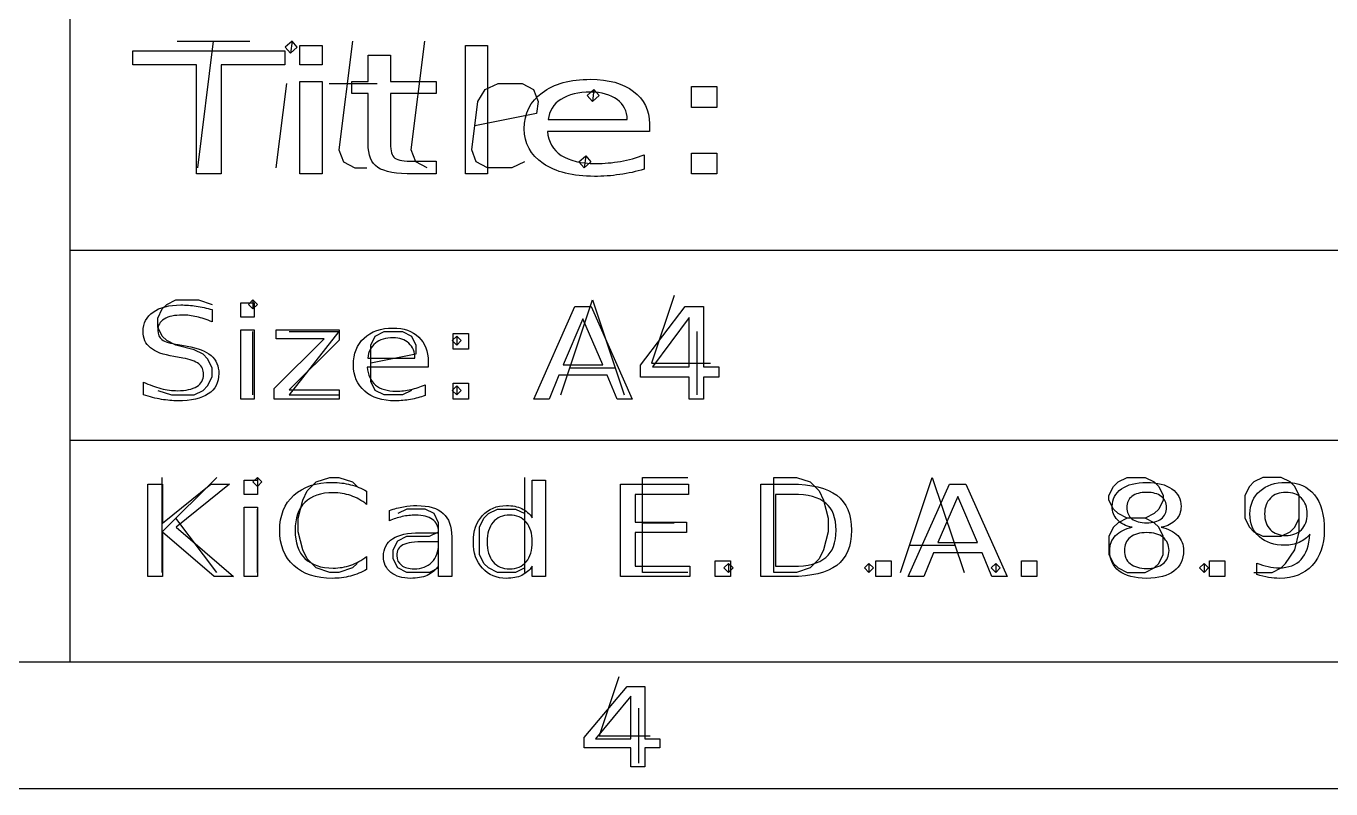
# Model space of a CAD drawing. Header units: millimetres. Extents: x 10 to 287, y 10 to 200.
# Drawn here: x 176.31 to 196.89, y 10 to 22.03 of the extents above; entities that cross this region are included whole.
import ezdxf

# ---------------------------------------------------------------- set-up
doc = ezdxf.new("R2010")
doc.units = ezdxf.units.MM
doc.layers.get('0').update_dxf_attribs({"linetype": 'CONTINUOUS'})

msp = doc.modelspace()

# ---------------------------------------------------------------- linework, layer by layer
at = {"color": 7}
for points in [[(10, 200.0072), (287.0022, 200.0072), (287.0022, 10), (10, 10)], [(12, 198.0072), (285.0022, 198.0072), (285.0022, 12), (12, 12)], [(177.0022, 44), (285.0022, 44), (285.0022, 12), (177.0022, 12)], [(177.99079, 21.64403), (180.39223, 21.64403), (180.39223, 21.42267), (179.3845, 21.42267), (179.3845, 19.69999), (178.99852, 19.69999), (178.99852, 21.42267), (177.99079, 21.42267)], [(180.628, 21.72606), (180.97785, 21.72606), (180.97785, 21.42267), (180.628, 21.42267)], [(183.23669, 21.72606), (183.58654, 21.72606), (183.58654, 19.69999), (183.23669, 19.69999)], [(180.628, 21.15835), (180.97785, 21.15835), (180.97785, 19.69999), (180.628, 19.69999)], [(186.80368, 21.07891), (187.20487, 21.07891), (187.20487, 20.74817), (186.80368, 20.74817)], [(186.80368, 20.03072), (187.20487, 20.03072), (187.20487, 19.69998), (186.80368, 19.69998)], [(179.69706, 17.66954), (179.90593, 17.66954), (179.90593, 17.442), (179.69706, 17.442)], [(184.96213, 17.60797), (185.2221, 17.60797), (185.86803, 16.14997), (185.62963, 16.14997), (185.47525, 16.52399), (184.71125, 16.52399), (184.55687, 16.14997), (184.31507, 16.14997)], [(186.70577, 17.60797), (186.99411, 17.60797), (186.99411, 16.65778), (187.23591, 16.65778), (187.23591, 16.49372), (186.99411, 16.49372), (186.99411, 16.14997), (186.76593, 16.14997), (186.76593, 16.49372), (186.00081, 16.49372), (186.00081, 16.68415)], [(185.09155, 17.41364), (184.7805, 16.68805), (185.40373, 16.68805)], [(186.76597, 17.4361), (186.18702, 16.65778), (186.76597, 16.65778)], [(179.69706, 17.24376), (179.90593, 17.24376), (179.90593, 16.15001), (179.69706, 16.15001)], [(180.25217, 17.24376), (181.24434, 17.24376), (181.24434, 17.07969), (180.45878, 16.29356), (181.24434, 16.29356), (181.24434, 16.15001), (180.22379, 16.15001), (180.22379, 16.31407), (181.00935, 17.1002), (180.25217, 17.1002)], [(183.04704, 17.18415), (183.28657, 17.18415), (183.28657, 16.9361), (183.04704, 16.9361)], [(182.65086, 16.74179)], [(183.04704, 16.39801), (183.28657, 16.39801), (183.28657, 16.14997), (183.04704, 16.14997)], [(179.7504, 14.86954), (179.95982, 14.86954), (179.95982, 14.642), (179.7504, 14.642)], [(188.1009, 13.4139), (188.1009, 14.9139), (188.458, 14.9139), (188.6723, 14.8424), (188.8152, 14.6996), (188.8866, 14.5567), (188.958, 14.271), (188.958, 14.0567), (188.8866, 13.771), (188.8152, 13.6282), (188.6723, 13.4853), (188.458, 13.4139)], [(178.23097, 14.80801), (178.46087, 14.80801), (178.46087, 14.1918), (179.22343, 14.80801), (179.51935, 14.80801), (178.67598, 14.12832), (179.57967, 13.35), (179.27693, 13.35), (178.46087, 14.05215), (178.46087, 13.35), (178.23097, 13.35)], [(181.67956, 14.69563)], [(185.68357, 14.80799), (186.75799, 14.80799), (186.75799, 14.64198), (185.91348, 14.64198), (185.91348, 14.21034), (186.7227, 14.21034), (186.7227, 14.04432), (185.91348, 14.04432), (185.91348, 13.516), (186.77847, 13.516), (186.77847, 13.34998), (185.68357, 13.34998)], [(190.87126, 14.80799), (191.1319, 14.80799), (191.7795, 13.34998), (191.54049, 13.34998), (191.3857, 13.72401), (190.61973, 13.72401), (190.46494, 13.34998), (190.22251, 13.34998)], [(191.00101, 14.61366), (190.68915, 13.88807), (191.314, 13.88807)], [(179.7504, 14.44375), (179.95982, 14.44375), (179.95982, 13.35), (179.7504, 13.35)], [(193.66658, 14.43789)], [(184.29275, 14.27765)], [(193.75074, 14.12637)], [(193.98068, 14.04237)], [(196.17733, 13.99844)], [(183.57913, 13.89588)], [(187.17682, 13.59803), (187.41697, 13.59803), (187.41697, 13.34998), (187.17682, 13.34998)], [(189.71262, 13.59803), (189.95277, 13.59803), (189.95277, 13.34998), (189.71262, 13.34998)], [(192.00713, 13.59803), (192.24728, 13.59803), (192.24728, 13.34998), (192.00713, 13.34998)], [(194.97203, 13.59805), (195.21218, 13.59805), (195.21218, 13.35), (194.97203, 13.35)], [(185.79021, 11.61359), (186.0686, 11.61359), (186.0686, 10.7901), (186.30205, 10.7901), (186.30205, 10.64791), (186.0686, 10.64791), (186.0686, 10.35), (185.8483, 10.35), (185.8483, 10.64791), (185.10959, 10.64791), (185.10959, 10.81295)], [(185.84831, 11.46463), (185.28935, 10.7901), (185.84831, 10.7901)]]:
    msp.add_lwpolyline(points, close=True, dxfattribs=at)
for points in [[(178.6939, 21.7956), (179.8368, 21.7956)], [(179.0154, 19.7956), (179.2654, 21.7956)], [(180.5035, 21.7956), (180.3963, 21.7003), (180.4796, 21.6051), (180.5868, 21.7003), (180.5035, 21.7956), (180.4796, 21.6051)], [(181.4558, 21.7956), (181.2415, 20.0813), (181.313, 19.8908), (181.4915, 19.7956), (181.682, 19.7956)], [(182.6344, 19.7956), (182.4558, 19.8908), (182.3844, 20.0813), (182.5987, 21.7956)], [(181.70423, 20.18045), (181.70423, 20.97213), (181.44754, 20.97213), (181.44754, 21.15833), (181.70423, 21.15833), (181.70423, 21.57239), (182.05594, 21.57241)], [(182.05594, 21.57241), (182.05594, 21.15835), (182.77656, 21.15835), (182.77656, 20.97215), (182.05594, 20.97215), (182.05594, 20.18047)], [(180.2535, 19.7956), (180.4201, 21.1289)], [(181.0868, 21.1289), (181.8487, 21.1289)], [(184.1701, 19.8908), (183.9677, 19.7956), (183.5868, 19.7956), (183.4082, 19.8908), (183.3368, 20.0813), (183.432, 20.8432), (183.5511, 21.0337), (183.7535, 21.1289), (184.1344, 21.1289), (184.313, 21.0337), (184.3844, 20.8432), (184.3606, 20.6527), (183.3844, 20.4622)], [(185.2654, 21.0337), (185.3487, 20.9384), (185.2415, 20.8432), (185.1582, 20.9384), (185.2654, 21.0337), (185.2415, 20.8432)], [(186.1401, 20.48907), (186.1401, 20.37188), (184.53153, 20.37188)], [(184.54294, 20.55807), (185.79024, 20.55937)], [(186.1401, 20.48919), (186.1401, 20.48907)], [(185.1344, 19.986), (185.2177, 19.8908), (185.1106, 19.7956), (185.0273, 19.8908), (185.1344, 19.986), (185.1106, 19.7956)], [(186.05834, 20.00082), (186.05834, 19.77425)], [(182.41725, 19.9005), (182.77661, 19.9005), (182.77661, 19.69997), (182.41725, 19.69997)], [(177.0022, 18.5), (285.0022, 18.5)], [(178.3866, 16.2853), (178.6009, 16.2139), (178.958, 16.2139), (179.1009, 16.2853), (179.1723, 16.3567), (179.2437, 16.4996), (179.2437, 16.6424), (179.1723, 16.7853), (179.1009, 16.8567), (178.958, 16.9282), (178.6723, 16.9996), (178.5295, 17.071), (178.458, 17.1424), (178.3866, 17.2853), (178.3866, 17.4282), (178.458, 17.571), (178.5295, 17.6424), (178.6723, 17.7139), (179.0295, 17.7139), (179.2437, 17.6424)], [(179.8866, 17.7139), (179.8152, 17.6424), (179.8866, 17.571), (179.958, 17.6424), (179.8866, 17.7139), (179.8866, 17.571)], [(184.7437, 16.2139), (185.2437, 17.7139), (185.7437, 16.2139)], [(186.5295, 17.7853), (186.1723, 16.7139), (187.1009, 16.7139)], [(179.24638, 17.56016), (179.24638, 17.36778)], [(179.2464, 17.55999), (179.24638, 17.56016)], [(179.8866, 16.2139), (179.8866, 17.2139)], [(180.458, 17.2139), (181.2437, 17.2139), (180.458, 16.2139), (181.2437, 16.2139)], [(182.3866, 16.2853), (182.2437, 16.2139), (181.958, 16.2139), (181.8152, 16.2853), (181.7437, 16.4282), (181.7437, 16.9996), (181.8152, 17.1424), (181.958, 17.2139), (182.2437, 17.2139), (182.3866, 17.1424), (182.458, 16.9996), (182.458, 16.8567), (181.7437, 16.7139)], [(183.1009, 17.1424), (183.1723, 17.071), (183.1009, 16.9996), (183.0295, 17.071), (183.1009, 17.1424), (183.1009, 16.9996)], [(186.8866, 17.2139), (186.8866, 16.2139)], [(178.70946, 17.00846), (178.84795, 16.98406)], [(178.78097, 16.79644), (178.64134, 16.81984)], [(182.65086, 16.7418), (182.65086, 16.6539), (181.69048, 16.6539)], [(181.69728, 16.79349), (182.44198, 16.7945)], [(184.8866, 16.6424), (185.6009, 16.6424)], [(178.16229, 16.21446), (178.16229, 16.41759)], [(182.60204, 16.3756), (182.60204, 16.20568)], [(183.1009, 16.3567), (183.1723, 16.2853), (183.1009, 16.2139), (183.0295, 16.2853), (183.1009, 16.3567), (183.1009, 16.2139)], [(177.0022, 15.5), (285.0022, 15.5)], [(178.458, 13.4139), (178.458, 14.9139)], [(179.3152, 14.9139), (178.458, 14.0567)], [(179.958, 14.9139), (179.8866, 14.8424), (179.958, 14.771), (180.0295, 14.8424), (179.958, 14.9139), (179.958, 14.771)], [(181.5295, 13.5567), (181.458, 13.4853), (181.2437, 13.4139), (181.1009, 13.4139), (180.8866, 13.4853), (180.7437, 13.6282), (180.6723, 13.771), (180.6009, 14.0567), (180.6009, 14.271), (180.6723, 14.5567), (180.7437, 14.6996), (180.8866, 14.8424), (181.1009, 14.9139), (181.2437, 14.9139), (181.458, 14.8424), (181.5295, 14.771)], [(184.1723, 13.4139), (184.1723, 14.9139)], [(184.29275, 14.27772), (184.29275, 14.86952), (184.50217, 14.86952), (184.50217, 13.34998), (184.29275, 13.34998), (184.29275, 13.51405)], [(186.7437, 13.4139), (186.0295, 13.4139), (186.0295, 14.9139), (186.7437, 14.9139)], [(190.1009, 13.4139), (190.6009, 14.9139), (191.1009, 13.4139)], [(193.6723, 14.271), (193.5295, 14.3424), (193.458, 14.4139), (193.3866, 14.5567), (193.3866, 14.6282), (193.458, 14.771), (193.5295, 14.8424), (193.6723, 14.9139), (193.958, 14.9139), (194.1009, 14.8424), (194.1723, 14.771), (194.2437, 14.6282), (194.2437, 14.5567), (194.1723, 14.4139), (194.1009, 14.3424), (193.958, 14.271), (193.6723, 14.271), (193.5295, 14.1996), (193.458, 14.1282), (193.3866, 13.9853), (193.3866, 13.6996), (193.458, 13.5567), (193.5295, 13.4853), (193.6723, 13.4139), (193.958, 13.4139), (194.1009, 13.4853), (194.1723, 13.5567), (194.2437, 13.6996), (194.2437, 13.9853), (194.1723, 14.1282), (194.1009, 14.1996), (193.958, 14.271)], [(195.6723, 13.4139), (195.958, 13.4139), (196.1009, 13.4853), (196.1723, 13.5567), (196.3152, 13.771), (196.3866, 14.0567), (196.3866, 14.6282), (196.3152, 14.771), (196.2437, 14.8424), (196.1009, 14.9139), (195.8152, 14.9139), (195.6723, 14.8424), (195.6009, 14.771), (195.5295, 14.6282), (195.5295, 14.271), (195.6009, 14.1282), (195.6723, 14.0567), (195.8152, 13.9853), (196.1009, 13.9853), (196.2437, 14.0567), (196.3152, 14.1282), (196.3866, 14.271)], [(181.67956, 14.69571), (181.67956, 14.4877)], [(187.89727, 14.80799), (188.36961, 14.80799)], [(188.36961, 13.34998), (187.89727, 13.34998), (187.89727, 14.80799)], [(188.12718, 14.64588), (188.12718, 13.51209), (188.40489, 13.51209)], [(188.40489, 14.64588), (188.12718, 14.64588)], [(179.958, 13.4139), (179.958, 14.4139)], [(182.8152, 13.4139), (182.8152, 14.1996), (182.7437, 14.3424), (182.6009, 14.4139), (182.3152, 14.4139), (182.1723, 14.3424)], [(184.1723, 13.4853), (184.0295, 13.4139), (183.7437, 13.4139), (183.6009, 13.4853), (183.5295, 13.5567), (183.458, 13.6996), (183.458, 14.1282), (183.5295, 14.271), (183.6009, 14.3424), (183.7437, 14.4139), (184.0295, 14.4139), (184.1723, 14.3424)], [(179.3152, 13.4139), (178.6723, 14.271)], [(182.03923, 14.2278), (182.03923, 14.39382)], [(186.0295, 14.1996), (186.5295, 14.1996)], [(182.8152, 13.4853), (182.6723, 13.4139), (182.3152, 13.4139), (182.1723, 13.4853), (182.1009, 13.6282), (182.1009, 13.771), (182.1723, 13.9139), (182.3152, 13.9853), (182.6723, 13.9853), (182.8152, 14.0567)], [(182.51951, 14.04029), (182.81316, 14.04029), (182.81316, 14.05789)], [(182.8131, 13.85975), (182.8131, 13.89975), (182.60488, 13.89981)], [(183.02258, 13.97401), (183.02258, 13.34998), (182.81316, 13.34998), (182.81316, 13.516)], [(183.02259, 13.97383), (183.02258, 13.97401)], [(190.2437, 13.8424), (190.958, 13.8424)], [(181.67956, 13.66836), (181.67956, 13.46231)], [(187.3866, 13.5567), (187.458, 13.4853), (187.3866, 13.4139), (187.3152, 13.4853), (187.3866, 13.5567), (187.3866, 13.4139)], [(189.6009, 13.5567), (189.6723, 13.4853), (189.6009, 13.4139), (189.5295, 13.4853), (189.6009, 13.5567), (189.6009, 13.4139)], [(191.6009, 13.5567), (191.6723, 13.4853), (191.6009, 13.4139), (191.5295, 13.4853), (191.6009, 13.5567), (191.6009, 13.4139)], [(194.8866, 13.5567), (194.958, 13.4853), (194.8866, 13.4139), (194.8152, 13.4853), (194.8866, 13.5567), (194.8866, 13.4139)], [(195.7198, 13.38028), (195.7198, 13.55996)], [(195.7198, 13.38017), (195.7198, 13.38028)], [(185.6558, 11.7683), (185.3463, 10.8397), (186.1511, 10.8397)], [(185.9654, 11.2731), (185.9654, 10.4064)]]:
    msp.add_lwpolyline(points, dxfattribs=at)
for points in [[(184.44787, 20.98268), (184.636737, 21.123307), (184.890887, 21.19362), (185.21032, 21.19362)], [(185.21412, 20.99037), (185.018913, 20.99037), (184.862367, 20.952607), (184.74448, 20.87708)], [(185.21032, 21.19362), (185.496793, 21.19362), (185.723057, 21.130253), (185.88911, 21.00352)], [(185.62863, 20.87318), (185.524683, 20.951307), (185.386513, 20.99037), (185.21412, 20.99037)], [(185.88911, 21.00352), (186.056437, 20.877647), (186.1401, 20.706203), (186.1401, 20.48919)], [(184.16647, 20.41497), (184.16647, 20.653683), (184.26027, 20.84292), (184.44787, 20.98268)], [(184.74448, 20.87708), (184.627867, 20.80156), (184.560687, 20.695223), (184.54294, 20.55807)], [(185.79024, 20.55937), (185.787573, 20.69045), (185.733703, 20.795053), (185.62863, 20.87318)], [(184.46308, 19.86548), (184.26534, 20.0009), (184.16647, 20.184063), (184.16647, 20.41497)], [(184.53153, 20.37188), (184.54673, 20.206947), (184.618983, 20.081077), (184.74829, 19.99427)], [(181.85824, 19.80284), (181.755567, 19.872287), (181.70423, 19.998157), (181.70423, 20.18045)], [(182.05594, 20.18047), (182.05594, 20.061543), (182.079407, 19.985153), (182.12634, 19.9513)], [(184.74829, 19.99427), (184.87885, 19.90833), (185.060113, 19.86536), (185.29208, 19.86536)], [(185.68186, 19.89926), (185.80862, 19.92186), (185.934113, 19.955713), (186.05834, 20.00082)], [(182.41725, 19.69997), (182.14725, 19.69997), (181.960913, 19.73426), (181.85824, 19.80284)], [(182.12634, 19.9513), (182.174473, 19.917433), (182.271443, 19.9005), (182.41725, 19.9005)], [(185.27117, 19.66235), (184.931457, 19.66235), (184.662093, 19.73006), (184.46308, 19.86548)], [(185.29208, 19.86536), (185.426447, 19.86536), (185.556373, 19.87666), (185.68186, 19.89926)], [(186.05834, 19.77425), (185.932847, 19.737783), (185.804187, 19.710017), (185.67236, 19.69095)], [(185.67236, 19.69095), (185.540527, 19.671883), (185.406797, 19.66235), (185.27117, 19.66235)], [(178.15547, 17.21828), (178.15547, 17.347187), (178.208067, 17.448747), (178.31326, 17.52296)], [(178.31326, 17.52296), (178.419213, 17.59718), (178.5649, 17.63429), (178.75032, 17.63429)], [(178.75032, 17.63429), (178.82978, 17.63429), (178.910757, 17.62809), (178.99325, 17.61569)], [(178.99325, 17.61569), (179.075743, 17.60329), (179.160127, 17.584723), (179.2464, 17.55999)], [(178.48693, 17.41178), (178.419577, 17.370113), (178.3859, 17.310867), (178.3859, 17.23404)], [(178.77641, 17.47428), (178.651537, 17.47428), (178.555043, 17.453447), (178.48693, 17.41178)], [(179.00004, 17.44788), (178.922847, 17.46548), (178.848303, 17.47428), (178.77641, 17.47428)], [(179.24638, 17.36778), (179.159347, 17.40358), (179.077233, 17.43028), (179.00004, 17.44788)], [(178.27013, 16.95753), (178.19369, 17.019997), (178.15547, 17.106913), (178.15547, 17.21828)], [(178.3859, 17.23404), (178.3859, 17.169573), (178.408233, 17.120747), (178.4529, 17.08756)], [(178.4529, 17.08756), (178.4983, 17.055027), (178.58382, 17.02866), (178.70946, 17.00846)], [(181.47252, 16.68613), (181.47252, 16.865163), (181.528523, 17.00709), (181.64053, 17.11191)], [(181.64053, 17.11191), (181.75329, 17.217377), (181.905027, 17.27011), (182.09574, 17.27011)], [(182.098, 17.11775), (181.981453, 17.11775), (181.88799, 17.089417), (181.81761, 17.03275)], [(182.09574, 17.27011), (182.26678, 17.27011), (182.40187, 17.222587), (182.50101, 17.12754)], [(182.34548, 17.02985), (182.283413, 17.08845), (182.20092, 17.11775), (182.098, 17.11775)], [(182.50101, 17.12754), (182.60091, 17.033133), (182.65086, 16.90455), (182.65086, 16.74179)], [(178.64134, 16.81984), (178.4703, 16.849107), (178.346563, 16.895003), (178.27013, 16.95753)], [(178.84795, 16.98406), (179.01899, 16.95606), (179.145, 16.90658), (179.22598, 16.83562)], [(181.81761, 17.03275), (181.747983, 16.976083), (181.707873, 16.89633), (181.69728, 16.79349)], [(182.44198, 16.7945), (182.440647, 16.892807), (182.40848, 16.971257), (182.34548, 17.02985)], [(179.03185, 16.70564), (178.981117, 16.74604), (178.89749, 16.776307), (178.78097, 16.79644)], [(179.10905, 16.53767), (179.10905, 16.609283), (179.083317, 16.665273), (179.03185, 16.70564)], [(179.22598, 16.83562), (179.307713, 16.765313), (179.34858, 16.670913), (179.34858, 16.55242)], [(181.64961, 16.27402), (181.53155, 16.37558), (181.47252, 16.51295), (181.47252, 16.68613)], [(179.00234, 16.34822), (179.07348, 16.392487), (179.10905, 16.455637), (179.10905, 16.53767)], [(179.34858, 16.55242), (179.34858, 16.411147), (179.293333, 16.30405), (179.18284, 16.23113)], [(181.69048, 16.6539), (181.699547, 16.530207), (181.742683, 16.435807), (181.81989, 16.3707)], [(178.16229, 16.41759), (178.255377, 16.372657), (178.346573, 16.3388), (178.43588, 16.31602)], [(178.43588, 16.31602), (178.52518, 16.29322), (178.612967, 16.28182), (178.69924, 16.28182)], [(178.69924, 16.28182), (178.830167, 16.28182), (178.9312, 16.303953), (179.00234, 16.34822)], [(182.13207, 16.12168), (181.92925, 16.12168), (181.76843, 16.17246), (181.64961, 16.27402)], [(181.81989, 16.3707), (181.897843, 16.306233), (182.006067, 16.274), (182.14456, 16.274)], [(182.14456, 16.274), (182.22478, 16.274), (182.30235, 16.282467), (182.37727, 16.2994)], [(182.37727, 16.2994), (182.45295, 16.316333), (182.527873, 16.341733), (182.60204, 16.3756)], [(178.44269, 16.14516), (178.35263, 16.16076), (178.259163, 16.18386), (178.16229, 16.21446)], [(178.69924, 16.12176), (178.61902, 16.12176), (178.533503, 16.12956), (178.44269, 16.14516)], [(179.18284, 16.23113), (179.073107, 16.158217), (178.911907, 16.12176), (178.69924, 16.12176)], [(182.3716, 16.14318), (182.292893, 16.128847), (182.21305, 16.12168), (182.13207, 16.12168)], [(182.60204, 16.20568), (182.52712, 16.178347), (182.450307, 16.157513), (182.3716, 16.14318)], [(180.53117, 14.63121), (180.67913, 14.76663), (180.88172, 14.83434), (181.13894, 14.83434)], [(181.13894, 14.83434), (181.240613, 14.83434), (181.336217, 14.822607), (181.42575, 14.79914)], [(193.58237, 14.73282), (193.679497, 14.800527), (193.81228, 14.83438), (193.98072, 14.83438)], [(193.98072, 14.83438), (194.149927, 14.83438), (194.282713, 14.800527), (194.37908, 14.73282)], [(195.76532, 14.69863), (195.868513, 14.789123), (196.00585, 14.83437), (196.17733, 14.83437)], [(196.17733, 14.83437), (196.37385, 14.83437), (196.523707, 14.76959), (196.6269, 14.64003)], [(180.30923, 14.0775), (180.30923, 14.31188), (180.38321, 14.49645), (180.53117, 14.63121)], [(181.1526, 14.67227), (180.958353, 14.67227), (180.809633, 14.621163), (180.70644, 14.51895)], [(181.43144, 14.62637), (181.344187, 14.65697), (181.25124, 14.67227), (181.1526, 14.67227)], [(181.42575, 14.79914), (181.516043, 14.77634), (181.600647, 14.741837), (181.67956, 14.69563)], [(181.67956, 14.4877), (181.602167, 14.549567), (181.51946, 14.59579), (181.43144, 14.62637)], [(188.36961, 14.80799), (188.69891, 14.80799), (188.940577, 14.74907), (189.09461, 14.63123)], [(188.91933, 14.50916), (188.81083, 14.600307), (188.63935, 14.64588), (188.40489, 14.64588)], [(189.09461, 14.63123), (189.248637, 14.514043), (189.32565, 14.33045), (189.32565, 14.08045)], [(193.43783, 14.45645), (193.43783, 14.572983), (193.48601, 14.665107), (193.58237, 14.73282)], [(193.74848, 14.61465), (193.69388, 14.572317), (193.66658, 14.513397), (193.66658, 14.43789)], [(193.98066, 14.67815), (193.881267, 14.67815), (193.803873, 14.656983), (193.74848, 14.61465)], [(194.21171, 14.61465), (194.15631, 14.656983), (194.079293, 14.67815), (193.98066, 14.67815)], [(194.29591, 14.43789), (194.29591, 14.513417), (194.267843, 14.572337), (194.21171, 14.61465)], [(194.37908, 14.73282), (194.47544, 14.665107), (194.52362, 14.572983), (194.52362, 14.45645)], [(195.61053, 14.33828), (195.61053, 14.488013), (195.662127, 14.60813), (195.76532, 14.69863)], [(196.17733, 14.67811), (196.074143, 14.67811), (195.992197, 14.64751), (195.93149, 14.58631)], [(196.42204, 14.58631), (196.362107, 14.64751), (196.280537, 14.67811), (196.17733, 14.67811)], [(196.6269, 14.64003), (196.730853, 14.511123), (196.78283, 14.323623), (196.78283, 14.07753)], [(180.70644, 14.51895), (180.603247, 14.41739), (180.55165, 14.270253), (180.55165, 14.07754)], [(182.03923, 14.39382), (182.115863, 14.41922), (182.19022, 14.438087), (182.2623, 14.45042)], [(182.2623, 14.45042), (182.334387, 14.46342), (182.404573, 14.46992), (182.47286, 14.46992)], [(182.47286, 14.46992), (182.65724, 14.46992), (182.794957, 14.428903), (182.88601, 14.34687)], [(183.50743, 14.31188), (183.60455, 14.417347), (183.730127, 14.47008), (183.88416, 14.47008)], [(183.88416, 14.47008), (183.978247, 14.47008), (184.058673, 14.454113), (184.12544, 14.42218)], [(184.12544, 14.42218), (184.192973, 14.390913), (184.248743, 14.342737), (184.29275, 14.27765)], [(189.08323, 14.08045), (189.08323, 14.275763), (189.028597, 14.418667), (188.91933, 14.50916)], [(193.51973, 14.24454), (193.46513, 14.302473), (193.43783, 14.37311), (193.43783, 14.45645)], [(193.66658, 14.43789), (193.66658, 14.36237), (193.69388, 14.303453), (193.74848, 14.26114)], [(194.21171, 14.26114), (194.267843, 14.303473), (194.29591, 14.36239), (194.29591, 14.43789)], [(194.52362, 14.45645), (194.52362, 14.373117), (194.49592, 14.30248), (194.44052, 14.24454)], [(195.93149, 14.58631), (195.871557, 14.525777), (195.84159, 14.443097), (195.84159, 14.33827)], [(196.51304, 14.33827), (196.51304, 14.443083), (196.482707, 14.525763), (196.42204, 14.58631)], [(182.2384, 14.2952), (182.169353, 14.2802), (182.102963, 14.257733), (182.03923, 14.2278)], [(182.45124, 14.3177), (182.378393, 14.3177), (182.307447, 14.3102), (182.2384, 14.2952)], [(182.71756, 14.2493), (182.65456, 14.2949), (182.565787, 14.3177), (182.45124, 14.3177)], [(182.81316, 14.05789), (182.81316, 14.140577), (182.781293, 14.20438), (182.71756, 14.2493)], [(182.88601, 14.34687), (182.977063, 14.264843), (183.02259, 14.140497), (183.02259, 13.97383)], [(183.36288, 13.89586), (183.36288, 14.067733), (183.411063, 14.206407), (183.50743, 14.31188)], [(183.67363, 14.20643), (183.61063, 14.131557), (183.57913, 14.02804), (183.57913, 13.89588)], [(183.9354, 14.31971), (183.82462, 14.31971), (183.737363, 14.28195), (183.67363, 14.20643)], [(184.19718, 14.20643), (184.133447, 14.28195), (184.046187, 14.31971), (183.9354, 14.31971)], [(184.29278, 13.89588), (184.29278, 14.02804), (184.260913, 14.131557), (184.19718, 14.20643)], [(193.75078, 14.12637), (193.65214, 14.14717), (193.575123, 14.18656), (193.51973, 14.24454)], [(193.74848, 14.26114), (193.80388, 14.218807), (193.881273, 14.19764), (193.98066, 14.19764)], [(193.98066, 14.19764), (194.0793, 14.19764), (194.156317, 14.218807), (194.21171, 14.26114)], [(194.44052, 14.24454), (194.38592, 14.186607), (194.309663, 14.147217), (194.21175, 14.12637)], [(195.75849, 13.97597), (195.65985, 14.06451), (195.61053, 14.18528), (195.61053, 14.33828)], [(195.84159, 14.33827), (195.84159, 14.232797), (195.871557, 14.149787), (195.93149, 14.08924)], [(196.42204, 14.08924), (196.482707, 14.149773), (196.51304, 14.232783), (196.51304, 14.33827)], [(180.53117, 13.52379), (180.38321, 13.65921), (180.30923, 13.84378), (180.30923, 14.0775)], [(180.55165, 14.07754), (180.55165, 13.885487), (180.603247, 13.738353), (180.70644, 13.63614)], [(182.08929, 13.94659), (182.185657, 14.009057), (182.329063, 14.04029), (182.51951, 14.04029)], [(188.91933, 13.64881), (189.028597, 13.739957), (189.08323, 13.883837), (189.08323, 14.08045)], [(189.32565, 14.08045), (189.32565, 13.82915), (189.248257, 13.64458), (189.09347, 13.52674)], [(193.39794, 13.76016), (193.39794, 13.85326), (193.42904, 13.932037), (193.49124, 13.99649)], [(193.49124, 13.99649), (193.55344, 14.060957), (193.63994, 14.10425), (193.75074, 14.12637)], [(193.98068, 14.04237), (193.87142, 14.04237), (193.7853, 14.017303), (193.72232, 13.96717)], [(194.23904, 13.96717), (194.17684, 14.017303), (194.09072, 14.04237), (193.98068, 14.04237)], [(194.21175, 14.12637), (194.32253, 14.104237), (194.40865, 14.060943), (194.47011, 13.99649)], [(194.47011, 13.99649), (194.53231, 13.932023), (194.56341, 13.853247), (194.56341, 13.76016)], [(195.93149, 14.08924), (195.992223, 14.028707), (196.07417, 13.99844), (196.17733, 13.99844)], [(196.17733, 13.99844), (196.280523, 13.99844), (196.362093, 14.028707), (196.42204, 14.08924)], [(196.55406, 14.01793), (196.51006, 13.96193), (196.45429, 13.918963), (196.38675, 13.88903)], [(196.41635, 13.61852), (196.496777, 13.706407), (196.54268, 13.839543), (196.55406, 14.01793)], [(196.78283, 14.07753), (196.78283, 13.847717), (196.719093, 13.664123), (196.59162, 13.52675)], [(181.94589, 13.66827), (181.94589, 13.791317), (181.99369, 13.88409), (182.08929, 13.94659)], [(182.25319, 13.85001), (182.187923, 13.81681), (182.15529, 13.76017), (182.15529, 13.68009)], [(182.60488, 13.89981), (182.435673, 13.89981), (182.318443, 13.88321), (182.25319, 13.85001)], [(182.70725, 13.57752), (182.777817, 13.648487), (182.8131, 13.742563), (182.8131, 13.85975)], [(183.50743, 13.47985), (183.411063, 13.585317), (183.36288, 13.723987), (183.36288, 13.89586)], [(183.57913, 13.89588), (183.57913, 13.76372), (183.61063, 13.65988), (183.67363, 13.58436)], [(184.19718, 13.58436), (184.260913, 13.65988), (184.29278, 13.76372), (184.29278, 13.89588)], [(193.72232, 13.96717), (193.66012, 13.917037), (193.62902, 13.848027), (193.62902, 13.76014)], [(194.33354, 13.76014), (194.33354, 13.848033), (194.30204, 13.917043), (194.23904, 13.96717)], [(196.16254, 13.84413), (195.992573, 13.84413), (195.85789, 13.888077), (195.75849, 13.97597)], [(196.38675, 13.88903), (196.319223, 13.859097), (196.244487, 13.84413), (196.16254, 13.84413)], [(180.70644, 13.63614), (180.809633, 13.534573), (180.958353, 13.48379), (181.1526, 13.48379)], [(181.43144, 13.52969), (181.51946, 13.56029), (181.602167, 13.606513), (181.67956, 13.66836)], [(182.06084, 13.41534), (181.984207, 13.478473), (181.94589, 13.562783), (181.94589, 13.66827)], [(182.15529, 13.68009), (182.15529, 13.61629), (182.179557, 13.56551), (182.22809, 13.52775)], [(183.67363, 13.58436), (183.737363, 13.509487), (183.82462, 13.47205), (183.9354, 13.47205)], [(183.9354, 13.47205), (184.04618, 13.47205), (184.13344, 13.509487), (184.19718, 13.58436)], [(188.40489, 13.51209), (188.63935, 13.51209), (188.81083, 13.557663), (188.91933, 13.64881)], [(193.54818, 13.43496), (193.44802, 13.510487), (193.39794, 13.618887), (193.39794, 13.76016)], [(193.62902, 13.76014), (193.62902, 13.672247), (193.66012, 13.603237), (193.72232, 13.55311)], [(194.23904, 13.55311), (194.30204, 13.60391), (194.33354, 13.67292), (194.33354, 13.76014)], [(194.56341, 13.76016), (194.56341, 13.618887), (194.51295, 13.510487), (194.41203, 13.43496)], [(196.06921, 13.48766), (196.220963, 13.48766), (196.336677, 13.53128), (196.41635, 13.61852)], [(181.13894, 13.32164), (180.88172, 13.32164), (180.67913, 13.389023), (180.53117, 13.52379)], [(181.1526, 13.48379), (181.25124, 13.48379), (181.344187, 13.49909), (181.43144, 13.52969)], [(181.67956, 13.46231), (181.599133, 13.415443), (181.513773, 13.380287), (181.42348, 13.35684)], [(182.37269, 13.32164), (182.242183, 13.32164), (182.138233, 13.352873), (182.06084, 13.41534)], [(182.22809, 13.52775), (182.277423, 13.490617), (182.344193, 13.47205), (182.4284, 13.47205)], [(182.4284, 13.47205), (182.544493, 13.47205), (182.637443, 13.507207), (182.70725, 13.57752)], [(182.81316, 13.516), (182.76536, 13.4496), (182.705797, 13.400447), (182.63447, 13.36854)], [(183.88416, 13.32164), (183.730127, 13.32164), (183.60455, 13.374377), (183.50743, 13.47985)], [(184.29275, 13.51405), (184.24875, 13.448917), (184.19298, 13.400413), (184.12544, 13.36854)], [(189.09347, 13.52674), (188.938683, 13.4089), (188.697397, 13.34998), (188.36961, 13.34998)], [(193.98067, 13.32168), (193.793257, 13.32168), (193.649093, 13.35944), (193.54818, 13.43496)], [(193.72232, 13.55311), (193.78532, 13.502977), (193.87144, 13.47791), (193.98068, 13.47791)], [(194.41203, 13.43496), (194.311877, 13.35944), (194.16809, 13.32168), (193.98067, 13.32168)], [(193.98068, 13.47791), (194.089947, 13.47791), (194.176067, 13.502977), (194.23904, 13.55311)], [(195.7198, 13.55996), (195.777467, 13.536493), (195.83589, 13.518593), (195.89507, 13.50626)], [(195.90418, 13.33627), (195.84498, 13.34607), (195.78352, 13.360703), (195.7198, 13.38017)], [(195.89507, 13.50626), (195.95427, 13.49386), (196.012317, 13.48766), (196.06921, 13.48766)], [(196.59162, 13.52675), (196.464907, 13.39003), (196.294183, 13.32167), (196.07945, 13.32167)], [(181.42348, 13.35684), (181.33394, 13.333373), (181.239093, 13.32164), (181.13894, 13.32164)], [(182.63447, 13.36854), (182.563143, 13.337273), (182.475883, 13.32164), (182.37269, 13.32164)], [(184.12544, 13.36854), (184.058673, 13.337273), (183.978247, 13.32164), (183.88416, 13.32164)], [(196.07945, 13.32167), (196.021783, 13.32167), (195.96336, 13.326537), (195.90418, 13.33627)]]:
    msp.add_open_spline(points, degree=3, dxfattribs=at)

doc.saveas('drawing.dxf')
